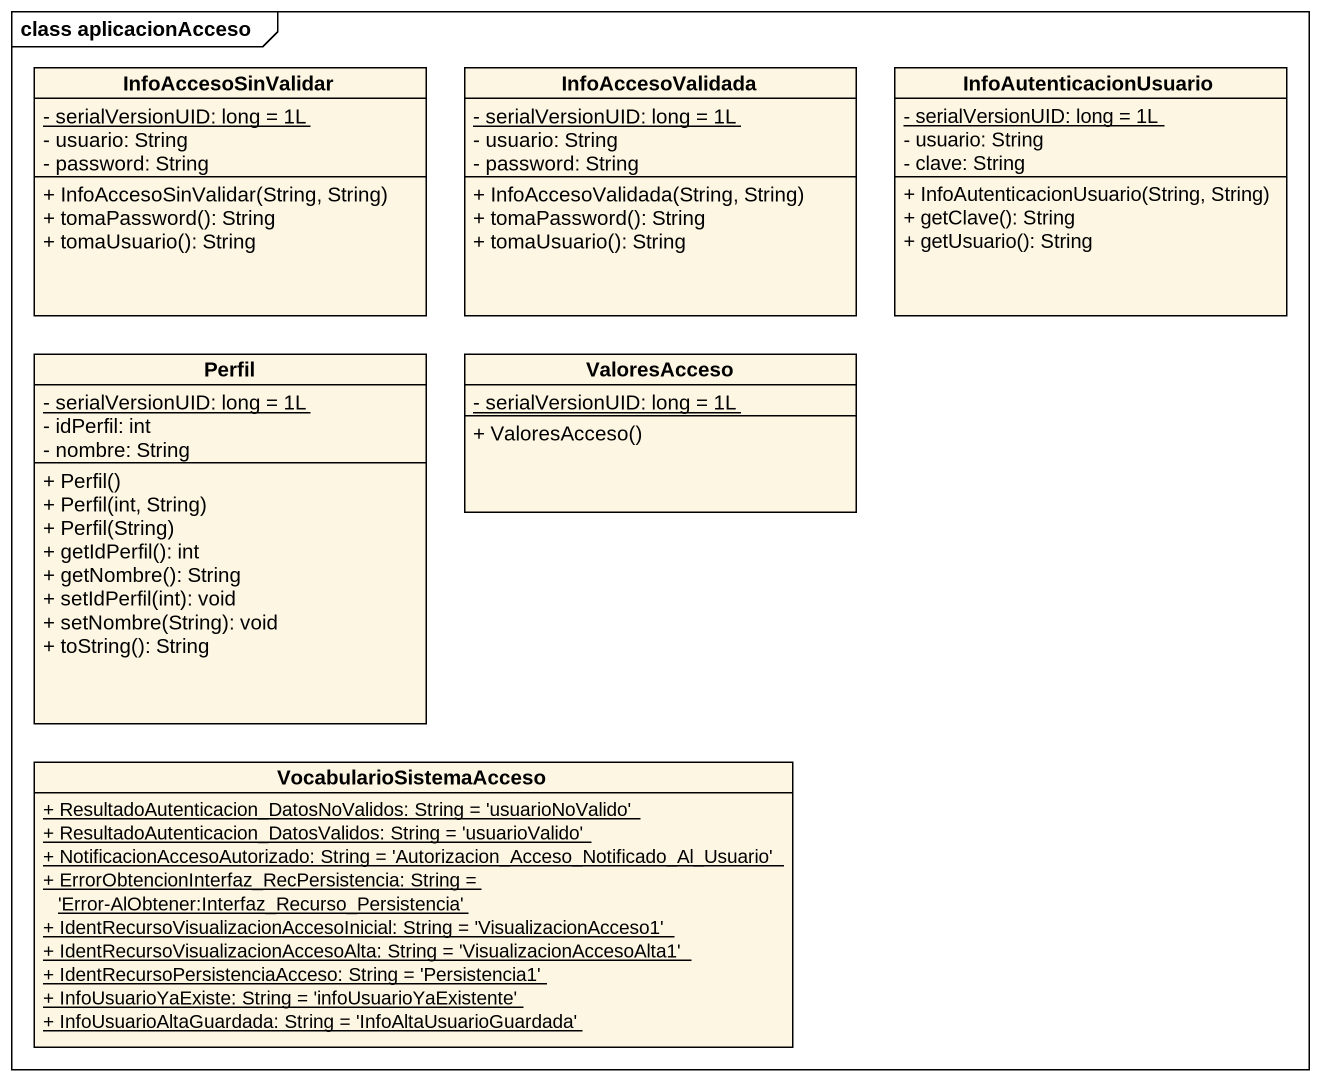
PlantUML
@startuml
mainframe class aplicacionAcceso
hide circle
hide empty members
skinparam classAttributeIconSize 0
class InfoAccesoSinValidar {
  {static} - serialVersionUID: long = 1L
  - usuario: String
  - password: String
  + InfoAccesoSinValidar(String, String)
  + tomaPassword(): String
  + tomaUsuario(): String
}
class InfoAccesoValidada {
  {static} - serialVersionUID: long = 1L
  - usuario: String
  - password: String
  + InfoAccesoValidada(String, String)
  + tomaPassword(): String
  + tomaUsuario(): String
}
class InfoAutenticacionUsuario {
  {static} - serialVersionUID: long = 1L
  - usuario: String
  - clave: String
  + InfoAutenticacionUsuario(String, String)
  + getClave(): String
  + getUsuario(): String
}
class Perfil {
  {static} - serialVersionUID: long = 1L
  - idPerfil: int
  - nombre: String
  + Perfil()
  + Perfil(int, String)
  + Perfil(String)
  + getIdPerfil(): int
  + getNombre(): String
  + setIdPerfil(int): void
  + setNombre(String): void
  + toString(): String
}
class ValoresAcceso {
  {static} - serialVersionUID: long = 1L
  + ValoresAcceso()
}
class VocabularioSistemaAcceso {
  {static} + ResultadoAutenticacion_DatosNoValidos: String = 'usuarioNoValido'
  {static} + ResultadoAutenticacion_DatosValidos: String = 'usuarioValido'
  {static} + NotificacionAccesoAutorizado: String = 'Autorizacion_Acceso_Notificado_Al_Usuario'
  {static} + ErrorObtencionInterfaz_RecPersistencia: String = 'Error-AlObtener:Interfaz_Recurso_Persistencia'
  {static} + IdentRecursoVisualizacionAccesoInicial: String = 'VisualizacionAcceso1'
  {static} + IdentRecursoVisualizacionAccesoAlta: String = 'VisualizacionAccesoAlta1'
  {static} + IdentRecursoPersistenciaAcceso: String = 'Persistencia1'
  {static} + InfoUsuarioYaExiste: String = 'infoUsuarioYaExistente'
  {static} + InfoUsuarioAltaGuardada: String = 'InfoAltaUsuarioGuardada'
}
@enduml
